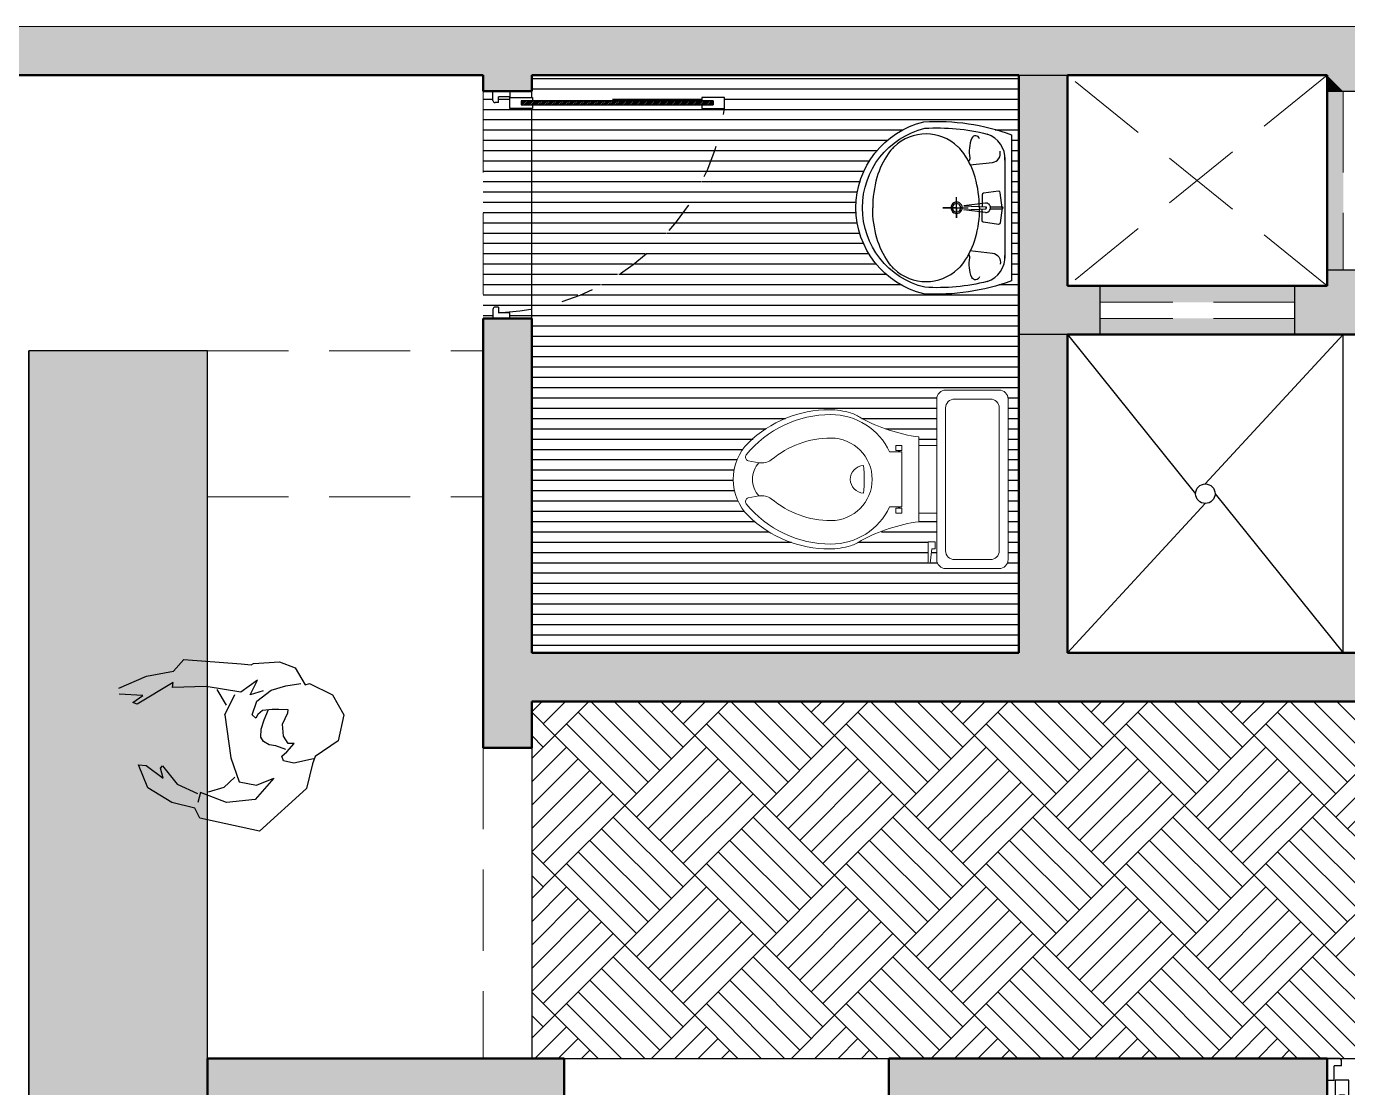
# Model space of a CAD drawing. Header units: millimetres. Extents: x 2999.9 to 3041.9, y 869.6 to 906.3.
# Drawn here: x 3006.212 to 3010.283, y 898.768 to 902.038 of the extents above; entities that cross this region are included whole.
import ezdxf

# ---------------------------------------------------------------- set-up
doc = ezdxf.new("R2010")
doc.units = ezdxf.units.MM
doc.linetypes.add('DASHED2', pattern=[9.525, 6.35, -3.175])
doc.linetypes.add('HIDDEN', pattern=[0.375, 0.25, -0.125])
for name, color, linetype in [('1 proyeccion', 253, 'DASHED2'), ('1 puerta 0009', 242, 'Continuous'), ('1 puerta 002', 7, 'Continuous'), ('DIEN HOA', 111, 'Continuous'), ('THIET-BI', 21, 'Continuous')]:
    doc.layers.add(name, color=color, linetype=linetype)
doc.layers.add('mori', color=166, linetype='Continuous', lineweight=30)
doc.layers.add('MUEBLES FIJOS', color=134, linetype='Continuous', lineweight=9)

msp = doc.modelspace()

# ---------------------------------------------------------------- hatches: boundary and pattern name
h = msp.add_hatch(color=256)
h.dxf.hatch_style = 1
h.set_gradient(color1=(127, 63, 0), color2=(143, 71, 0), one_color=1, tint=0.28, name='CYLINDER')
h.paths.add_polyline_path([(3006.7692, 901.0382), (3006.2192, 901.0382), (3006.2192, 898.4375), (3006.7692, 898.4375)])
at = {"layer": '1 puerta 0009'}
h = msp.add_hatch(dxfattribs=at)
h.set_pattern_fill('_USER', color=256, scale=0.003811, angle=45, style=0, pattern_type=0)
h.set_pattern_definition([(45, (0, 0), (-0.0026948625105, 0.0026948625105), [])])
h.paths.add_polyline_path([(3007.7715, 901.7962), (3007.7365, 901.7962), (3007.7365, 901.8084), (3008.328, 901.8084), (3008.328, 901.7962), (3008.293, 901.7962)])

# ---------------------------------------------------------------- linework, layer by layer
at = {"color": 252, "linetype": 'Continuous'}
for p, q in [((3007.7688, 901.8778), (3009.2692, 901.8778)), ((3007.7688, 901.846), (3009.2692, 901.846)), ((3007.6188, 901.8143), (3007.649, 901.8143)), ((3007.6188, 901.7825), (3008.3623, 901.7825)), ((3007.6665, 901.8143), (3007.7015, 901.8143)), ((3008.0172, 901.8143), (3008.293, 901.8143)), ((3008.3623, 901.7825), (3009.2692, 901.7825)), ((3008.363, 901.8143), (3009.2692, 901.8143)), ((3007.6188, 901.7508), (3008.3547, 901.7508)), ((3008.355, 901.7508), (3009.2692, 901.7508)), ((3007.6188, 901.719), (3008.3471, 901.719)), ((3008.3478, 901.719), (3008.9131, 901.719)), ((3009.1967, 901.719), (3009.2692, 901.719)), ((3007.6188, 901.6873), (3008.3396, 901.6873)), ((3008.3405, 901.6873), (3008.8661, 901.6873)), ((3009.2469, 901.6873), (3009.2692, 901.6873)), ((3007.6188, 901.6555), (3008.332, 901.6555)), ((3007.6188, 901.6238), (3008.3187, 901.6238)), ((3008.319, 901.6238), (3008.8095, 901.6238)), ((3008.3321, 901.6555), (3008.8338, 901.6555)), ((3009.2469, 901.6555), (3009.2692, 901.6555)), ((3009.2469, 901.6238), (3009.2692, 901.6238)), ((3007.6188, 901.592), (3008.3045, 901.592)), ((3008.3053, 901.592), (3008.7931, 901.592)), ((3009.2469, 901.592), (3009.2692, 901.592)), ((3007.6188, 901.5603), (3008.2901, 901.5603)), ((3008.2919, 901.5603), (3008.7813, 901.5603)), ((3009.2469, 901.5603), (3009.2692, 901.5603)), ((3007.6188, 901.5285), (3008.2749, 901.5285)), ((3007.6188, 901.4968), (3008.2544, 901.4968)), ((3008.255, 901.4968), (3008.7693, 901.4968)), ((3008.2757, 901.5285), (3008.7724, 901.5285)), ((3009.2469, 901.5285), (3009.2692, 901.5285)), ((3009.2469, 901.4968), (3009.2692, 901.4968)), ((3007.6188, 901.465), (3008.2323, 901.465)), ((3008.2339, 901.465), (3008.769, 901.465)), ((3009.2469, 901.465), (3009.2692, 901.465)), ((3007.6188, 901.4333), (3008.2097, 901.4333)), ((3008.2122, 901.4333), (3008.7721, 901.4333)), ((3009.2469, 901.4333), (3009.2692, 901.4333)), ((3007.6188, 901.4015), (3008.1827, 901.4015)), ((3008.1853, 901.4015), (3008.7803, 901.4015)), ((3009.2469, 901.4015), (3009.2692, 901.4015)), ((3007.6188, 901.3698), (3008.1519, 901.3698)), ((3007.6188, 901.338), (3008.1184, 901.338)), ((3008.1214, 901.338), (3008.8078, 901.338)), ((3008.1533, 901.3698), (3008.7914, 901.3698)), ((3009.2469, 901.3698), (3009.2692, 901.3698)), ((3009.2469, 901.338), (3009.2692, 901.338)), ((3007.6188, 901.3063), (3008.0795, 901.3063)), ((3008.083, 901.3063), (3008.8311, 901.3063)), ((3009.2469, 901.3063), (3009.2692, 901.3063)), ((3007.6188, 901.2745), (3008.0331, 901.2745)), ((3008.0376, 901.2745), (3008.8622, 901.2745)), ((3009.2469, 901.2745), (3009.2692, 901.2745)), ((3007.6188, 901.2428), (3007.9803, 901.2428)), ((3007.6188, 901.211), (3007.9104, 901.211)), ((3007.9183, 901.211), (3009.2692, 901.211)), ((3007.9833, 901.2428), (3008.9073, 901.2428)), ((3009.208, 901.2428), (3009.2692, 901.2428)), ((3007.6188, 901.1793), (3007.818, 901.1793)), ((3007.8182, 901.1793), (3009.2692, 901.1793)), ((3007.6188, 901.1475), (3007.649, 901.1475)), ((3007.7015, 901.1475), (3009.2692, 901.1475)), ((3007.7688, 901.1158), (3009.2692, 901.1158)), ((3007.7688, 901.084), (3009.2692, 901.084)), ((3007.7688, 901.0523), (3009.2692, 901.0523)), ((3007.7688, 901.0205), (3009.2692, 901.0205)), ((3007.7688, 900.9888), (3009.2692, 900.9888)), ((3007.7688, 900.957), (3009.2692, 900.957)), ((3007.7688, 900.9253), (3009.2692, 900.9253)), ((3007.7688, 900.8935), (3009.0169, 900.8935)), ((3009.2363, 900.8935), (3009.2692, 900.8935)), ((3007.7688, 900.8618), (3009.0166, 900.8618)), ((3009.2366, 900.8618), (3009.2692, 900.8618)), ((3007.7688, 900.83), (3008.5508, 900.83)), ((3008.7859, 900.83), (3009.0166, 900.83)), ((3009.2366, 900.83), (3009.2692, 900.83)), ((3007.7688, 900.7983), (3008.4902, 900.7983)), ((3007.7688, 900.7665), (3008.4505, 900.7665)), ((3008.8599, 900.7983), (3009.0166, 900.7983)), ((3008.9616, 900.7665), (3009.0166, 900.7665)), ((3009.2366, 900.7983), (3009.2692, 900.7983)), ((3009.2366, 900.7665), (3009.2692, 900.7665)), ((3007.7688, 900.7348), (3008.4192, 900.7348)), ((3009.2366, 900.7348), (3009.2692, 900.7348)), ((3007.7688, 900.703), (3008.4021, 900.703)), ((3009.2366, 900.703), (3009.2692, 900.703)), ((3007.7688, 900.6713), (3008.3925, 900.6713)), ((3009.2366, 900.6713), (3009.2692, 900.6713)), ((3007.7688, 900.6395), (3008.3898, 900.6395)), ((3007.7688, 900.6078), (3008.3938, 900.6078)), ((3009.2366, 900.6395), (3009.2692, 900.6395)), ((3009.2366, 900.6078), (3009.2692, 900.6078)), ((3007.7688, 900.576), (3008.4044, 900.576)), ((3009.2366, 900.576), (3009.2692, 900.576)), ((3007.7688, 900.5443), (3008.4237, 900.5443)), ((3009.2366, 900.5443), (3009.2692, 900.5443)), ((3007.7688, 900.5125), (3008.4575, 900.5125)), ((3007.7688, 900.4808), (3008.5008, 900.4808)), ((3008.8468, 900.4808), (3009.0166, 900.4808)), ((3008.9616, 900.5125), (3009.0166, 900.5125)), ((3009.2366, 900.5125), (3009.2692, 900.5125)), ((3009.2366, 900.4808), (3009.2692, 900.4808)), ((3007.7688, 900.449), (3008.569, 900.449)), ((3008.7759, 900.449), (3008.9903, 900.449)), ((3009.2366, 900.449), (3009.2692, 900.449)), ((3007.7688, 900.4173), (3008.9903, 900.4173)), ((3009.0001, 900.4173), (3009.0166, 900.4173)), ((3009.2366, 900.4173), (3009.2692, 900.4173)), ((3007.7688, 900.3855), (3008.9903, 900.3855)), ((3008.9965, 900.3855), (3009.0182, 900.3855)), ((3009.2349, 900.3855), (3009.2692, 900.3855)), ((3007.7688, 900.3538), (3009.2692, 900.3538)), ((3007.7688, 900.322), (3009.2692, 900.322)), ((3007.7688, 900.2903), (3009.2692, 900.2903)), ((3007.7688, 900.2585), (3009.2692, 900.2585)), ((3007.7688, 900.2268), (3009.2692, 900.2268)), ((3007.7688, 900.195), (3009.2692, 900.195)), ((3007.7688, 900.1633), (3009.2692, 900.1633)), ((3007.7688, 900.1315), (3009.2692, 900.1315))]:
    msp.add_line(p, q, dxfattribs=at)
at = {"color": 0, "linetype": 'Continuous'}
for p, q in [((3007.7694, 901.8189), (3007.7694, 901.8882)), ((3007.7694, 901.167), (3007.7694, 901.7857)), ((3007.7694, 900.1078), (3007.7694, 901.167))]:
    msp.add_line(p, q, dxfattribs=at)
for p, q in [((3009.2692, 901.8882), (3009.4192, 901.8882)), ((3010.2192, 901.8382), (3010.3692, 901.8382)), ((3010.2192, 901.2882), (3010.3692, 901.2882)), ((3009.5192, 901.2382), (3009.5192, 901.0882)), ((3010.1192, 901.2382), (3010.1192, 901.0882)), ((3009.4192, 901.0882), (3009.2692, 901.0882)), ((3009.4192, 901.0882), (3009.8142, 900.598)), ((3010.2692, 901.0882), (3009.8442, 900.628)), ((3010.2692, 900.1078), (3010.2692, 901.0882)), ((3006.2192, 898.4375), (3006.2192, 901.0382)), ((3006.7692, 901.0382), (3006.2192, 901.0382)), ((3006.7692, 901.0382), (3006.2192, 901.0382)), ((3006.2192, 901.0382), (3006.2192, 898.4375)), ((3006.7692, 898.8578), (3006.7692, 901.0382)), ((3006.7692, 898.4375), (3006.7692, 901.0382)), ((3009.8442, 900.568), (3009.4192, 900.1078)), ((3009.8742, 900.598), (3010.2692, 900.1078)), ((3011.9797, 899.9579), (3007.7688, 899.9579)), ((3007.7688, 899.9579), (3007.7688, 898.8578)), ((3007.7688, 899.8146), (3007.7688, 898.8578)), ((3007.7688, 898.8578), (3011.9797, 898.8578)), ((3007.8688, 898.8578), (3008.8688, 898.8578))]:
    msp.add_line(p, q)
at = {"color": 253, "linetype": 'HIDDEN', "lineweight": 0}
for p, q in [((3010.2192, 901.8882), (3009.4192, 901.2382)), ((3010.2192, 901.2382), (3009.4192, 901.8882)), ((3007.6188, 901.8382), (3007.6188, 901.1382)), ((3006.7692, 901.0382), (3007.6188, 901.0382)), ((3006.7692, 900.5882), (3007.6188, 900.5882)), ((3007.6188, 899.8146), (3007.6188, 898.8578)), ((3010.2192, 898.8578), (3011.1192, 898.8578))]:
    msp.add_line(p, q, dxfattribs=at)
at = {"color": 1, "linetype": 'HIDDEN', "lineweight": 0}
for p, q in [((3010.2192, 901.8382), (3010.2692, 901.8382)), ((3010.2692, 901.8382), (3010.2692, 901.2882)), ((3010.2192, 901.2882), (3010.2692, 901.2882)), ((3009.5192, 901.2382), (3009.5192, 901.1882)), ((3010.1192, 901.2382), (3010.1192, 901.1882)), ((3010.1192, 901.1882), (3009.5192, 901.1882)), ((3010.1192, 901.1382), (3009.5192, 901.1382)), ((3009.5192, 901.1382), (3009.5192, 901.0882)), ((3010.1192, 901.1382), (3010.1192, 901.0882))]:
    msp.add_line(p, q, dxfattribs=at)
at = {"color": 251, "linetype": 'Continuous'}
for p, q in [((3007.7688, 899.9256), (3007.8011, 899.9579)), ((3007.804, 899.889), (3007.8729, 899.9579)), ((3007.8399, 899.8531), (3007.9448, 899.9579)), ((3008.1632, 899.7453), (3007.9506, 899.9579)), ((3008.1991, 899.7813), (3008.0225, 899.9579)), ((3008.2351, 899.8172), (3008.0943, 899.9579)), ((3008.271, 899.8531), (3008.1662, 899.9579)), ((3008.1991, 899.9249), (3008.2321, 899.9579)), ((3008.2351, 899.889), (3008.304, 899.9579)), ((3008.271, 899.8531), (3008.3758, 899.9579)), ((3008.5943, 899.7453), (3008.3817, 899.9579)), ((3008.6302, 899.7813), (3008.4535, 899.9579)), ((3008.6661, 899.8172), (3008.5254, 899.9579)), ((3008.702, 899.8531), (3008.5972, 899.9579)), ((3008.6302, 899.9249), (3008.6632, 899.9579)), ((3008.6661, 899.889), (3008.735, 899.9579)), ((3008.702, 899.8531), (3008.8069, 899.9579)), ((3009.0253, 899.7453), (3008.8127, 899.9579)), ((3009.0613, 899.7813), (3008.8846, 899.9579)), ((3009.0972, 899.8172), (3008.9564, 899.9579)), ((3009.1331, 899.8531), (3009.0283, 899.9579)), ((3009.0613, 899.9249), (3009.0942, 899.9579)), ((3009.0972, 899.889), (3009.1661, 899.9579)), ((3009.1331, 899.8531), (3009.2379, 899.9579)), ((3009.4564, 899.7453), (3009.2438, 899.9579)), ((3009.4923, 899.7813), (3009.3156, 899.9579)), ((3009.5282, 899.8172), (3009.3875, 899.9579)), ((3009.5641, 899.8531), (3009.4593, 899.9579)), ((3009.4923, 899.9249), (3009.5253, 899.9579)), ((3009.5282, 899.889), (3009.5971, 899.9579)), ((3009.5641, 899.8531), (3009.669, 899.9579)), ((3009.8874, 899.7453), (3009.6748, 899.9579)), ((3009.9234, 899.7813), (3009.7467, 899.9579)), ((3009.9593, 899.8172), (3009.8185, 899.9579)), ((3009.9952, 899.8531), (3009.8904, 899.9579)), ((3009.9234, 899.9249), (3009.9563, 899.9579)), ((3009.9593, 899.889), (3010.0282, 899.9579)), ((3009.9952, 899.8531), (3010.1, 899.9579)), ((3010.3185, 899.7453), (3010.1059, 899.9579)), ((3010.3544, 899.7813), (3010.1777, 899.9579)), ((3010.3903, 899.8172), (3010.2496, 899.9579)), ((3007.8399, 899.8531), (3007.7688, 899.9243)), ((3008.1273, 899.7094), (3007.9118, 899.9249)), ((3008.5584, 899.7094), (3008.3428, 899.9249)), ((3008.9894, 899.7094), (3008.7739, 899.9249)), ((3009.4205, 899.7094), (3009.2049, 899.9249)), ((3009.8515, 899.7094), (3009.636, 899.9249)), ((3010.2826, 899.7094), (3010.067, 899.9249)), ((3008.0914, 899.6735), (3007.8759, 899.889)), ((3008.5224, 899.6735), (3008.3069, 899.889)), ((3008.9535, 899.6735), (3008.738, 899.889)), ((3009.3845, 899.6735), (3009.169, 899.889)), ((3009.8156, 899.6735), (3009.6001, 899.889)), ((3010.2466, 899.6735), (3010.0311, 899.889)), ((3007.7688, 899.7819), (3007.8399, 899.8531)), ((3007.804, 899.8172), (3007.7688, 899.8524)), ((3008.0555, 899.6376), (3007.8399, 899.8531)), ((3008.0555, 899.6376), (3008.271, 899.8531)), ((3008.4865, 899.6376), (3008.271, 899.8531)), ((3008.4865, 899.6376), (3008.702, 899.8531)), ((3008.9176, 899.6376), (3008.702, 899.8531)), ((3008.9176, 899.6376), (3009.1331, 899.8531)), ((3009.3486, 899.6376), (3009.1331, 899.8531)), ((3009.3486, 899.6376), (3009.5641, 899.8531)), ((3009.7797, 899.6376), (3009.5641, 899.8531)), ((3009.7797, 899.6376), (3009.9952, 899.8531)), ((3010.2107, 899.6376), (3009.9952, 899.8531)), ((3010.2107, 899.6376), (3010.4263, 899.8531)), ((3007.7688, 899.7101), (3007.8759, 899.8172)), ((3008.0914, 899.6016), (3008.3069, 899.8172)), ((3008.5224, 899.6016), (3008.738, 899.8172)), ((3008.9535, 899.6016), (3009.169, 899.8172)), ((3009.3845, 899.6016), (3009.6001, 899.8172)), ((3009.8156, 899.6016), (3010.0311, 899.8172)), ((3010.2466, 899.6016), (3010.4622, 899.8172)), ((3007.7688, 899.6382), (3007.9118, 899.7813)), ((3007.7688, 899.5664), (3007.9477, 899.7453)), ((3008.1273, 899.5657), (3008.3428, 899.7813)), ((3008.1632, 899.5298), (3008.3788, 899.7453)), ((3008.5584, 899.5657), (3008.7739, 899.7813)), ((3008.5943, 899.5298), (3008.8098, 899.7453)), ((3008.9894, 899.5657), (3009.2049, 899.7813)), ((3009.0253, 899.5298), (3009.2409, 899.7453)), ((3009.4205, 899.5657), (3009.636, 899.7813)), ((3009.4564, 899.5298), (3009.6719, 899.7453)), ((3009.8515, 899.5657), (3010.067, 899.7813)), ((3009.8874, 899.5298), (3010.103, 899.7453)), ((3010.2826, 899.5657), (3010.4981, 899.7813)), ((3007.7688, 899.4946), (3007.9836, 899.7094)), ((3008.1991, 899.4939), (3008.4147, 899.7094)), ((3008.6302, 899.4939), (3008.8457, 899.7094)), ((3009.0613, 899.4939), (3009.2768, 899.7094)), ((3009.4923, 899.4939), (3009.7078, 899.7094)), ((3009.9234, 899.4939), (3010.1389, 899.7094)), ((3007.804, 899.458), (3008.0195, 899.6735)), ((3008.2351, 899.458), (3008.4506, 899.6735)), ((3008.6661, 899.458), (3008.8816, 899.6735)), ((3009.0972, 899.458), (3009.3127, 899.6735)), ((3009.5282, 899.458), (3009.7438, 899.6735)), ((3009.9593, 899.458), (3010.1748, 899.6735)), ((3007.8399, 899.422), (3008.0555, 899.6376)), ((3008.271, 899.422), (3008.0555, 899.6376)), ((3008.271, 899.422), (3008.4865, 899.6376)), ((3008.702, 899.422), (3008.4865, 899.6376)), ((3008.702, 899.422), (3008.9176, 899.6376)), ((3009.1331, 899.422), (3008.9176, 899.6376)), ((3009.1331, 899.422), (3009.3486, 899.6376)), ((3009.5641, 899.422), (3009.3486, 899.6376)), ((3009.5641, 899.422), (3009.7797, 899.6376)), ((3009.9952, 899.422), (3009.7797, 899.6376)), ((3009.9952, 899.422), (3010.2107, 899.6376)), ((3010.4263, 899.422), (3010.2107, 899.6376)), ((3008.2351, 899.3861), (3008.0195, 899.6016)), ((3008.6661, 899.3861), (3008.4506, 899.6016)), ((3009.0972, 899.3861), (3008.8816, 899.6016)), ((3009.5282, 899.3861), (3009.3127, 899.6016)), ((3009.9593, 899.3861), (3009.7438, 899.6016)), ((3010.3903, 899.3861), (3010.1748, 899.6016)), ((3008.1991, 899.3502), (3007.9836, 899.5657)), ((3008.6302, 899.3502), (3008.4147, 899.5657)), ((3009.0613, 899.3502), (3008.8457, 899.5657)), ((3009.4923, 899.3502), (3009.2768, 899.5657)), ((3009.9234, 899.3502), (3009.7078, 899.5657)), ((3010.3544, 899.3502), (3010.1389, 899.5657)), ((3008.1632, 899.3143), (3007.9477, 899.5298)), ((3008.5943, 899.3143), (3008.3788, 899.5298)), ((3009.0253, 899.3143), (3008.8098, 899.5298)), ((3009.4564, 899.3143), (3009.2409, 899.5298)), ((3009.8874, 899.3143), (3009.6719, 899.5298)), ((3010.3185, 899.3143), (3010.103, 899.5298)), ((3007.8399, 899.422), (3007.7688, 899.4932)), ((3008.1273, 899.2784), (3007.9118, 899.4939)), ((3008.5584, 899.2784), (3008.3428, 899.4939)), ((3008.9894, 899.2784), (3008.7739, 899.4939)), ((3009.4205, 899.2784), (3009.2049, 899.4939)), ((3009.8515, 899.2784), (3009.636, 899.4939)), ((3010.2826, 899.2784), (3010.067, 899.4939)), ((3007.7688, 899.3509), (3007.8399, 899.422)), ((3007.804, 899.3861), (3007.7688, 899.4214)), ((3008.0555, 899.2065), (3007.8399, 899.422)), ((3008.0914, 899.2424), (3007.8759, 899.458)), ((3008.0555, 899.2065), (3008.271, 899.422)), ((3008.4865, 899.2065), (3008.271, 899.422)), ((3008.5224, 899.2424), (3008.3069, 899.458)), ((3008.4865, 899.2065), (3008.702, 899.422)), ((3008.9176, 899.2065), (3008.702, 899.422)), ((3008.9535, 899.2424), (3008.738, 899.458)), ((3008.9176, 899.2065), (3009.1331, 899.422)), ((3009.3486, 899.2065), (3009.1331, 899.422)), ((3009.3845, 899.2424), (3009.169, 899.458)), ((3009.3486, 899.2065), (3009.5641, 899.422)), ((3009.7797, 899.2065), (3009.5641, 899.422)), ((3009.8156, 899.2424), (3009.6001, 899.458)), ((3009.7797, 899.2065), (3009.9952, 899.422)), ((3010.2107, 899.2065), (3009.9952, 899.422)), ((3010.2466, 899.2424), (3010.0311, 899.458)), ((3010.2107, 899.2065), (3010.4263, 899.422)), ((3007.7688, 899.279), (3007.8759, 899.3861)), ((3008.0914, 899.1706), (3008.3069, 899.3861)), ((3008.5224, 899.1706), (3008.738, 899.3861)), ((3008.9535, 899.1706), (3009.169, 899.3861)), ((3009.3845, 899.1706), (3009.6001, 899.3861)), ((3009.8156, 899.1706), (3010.0311, 899.3861)), ((3010.2466, 899.1706), (3010.4622, 899.3861)), ((3007.7688, 899.2072), (3007.9118, 899.3502)), ((3008.1273, 899.1347), (3008.3428, 899.3502)), ((3008.5584, 899.1347), (3008.7739, 899.3502)), ((3008.9894, 899.1347), (3009.2049, 899.3502)), ((3009.4205, 899.1347), (3009.636, 899.3502)), ((3009.8515, 899.1347), (3010.067, 899.3502)), ((3007.7688, 899.1353), (3007.9477, 899.3143)), ((3008.1632, 899.0988), (3008.3788, 899.3143)), ((3008.5943, 899.0988), (3008.8098, 899.3143)), ((3009.0253, 899.0988), (3009.2409, 899.3143)), ((3009.4564, 899.0988), (3009.6719, 899.3143)), ((3009.8874, 899.0988), (3010.103, 899.3143)), ((3007.7688, 899.0635), (3007.9836, 899.2784)), ((3008.1991, 899.0628), (3008.4147, 899.2784)), ((3008.6302, 899.0628), (3008.8457, 899.2784)), ((3009.0613, 899.0628), (3009.2768, 899.2784)), ((3009.4923, 899.0628), (3009.7078, 899.2784)), ((3009.9234, 899.0628), (3010.1389, 899.2784)), ((3007.804, 899.0269), (3008.0195, 899.2424)), ((3008.2351, 899.0269), (3008.4506, 899.2424)), ((3008.6661, 899.0269), (3008.8816, 899.2424)), ((3009.0972, 899.0269), (3009.3127, 899.2424)), ((3009.5282, 899.0269), (3009.7438, 899.2424)), ((3009.9593, 899.0269), (3010.1748, 899.2424)), ((3007.8399, 898.991), (3008.0555, 899.2065)), ((3008.271, 898.991), (3008.0555, 899.2065)), ((3008.271, 898.991), (3008.4865, 899.2065)), ((3008.702, 898.991), (3008.4865, 899.2065)), ((3008.702, 898.991), (3008.9176, 899.2065)), ((3009.1331, 898.991), (3008.9176, 899.2065)), ((3009.1331, 898.991), (3009.3486, 899.2065)), ((3009.5641, 898.991), (3009.3486, 899.2065)), ((3009.5641, 898.991), (3009.7797, 899.2065)), ((3009.9952, 898.991), (3009.7797, 899.2065)), ((3009.9952, 898.991), (3010.2107, 899.2065)), ((3010.4263, 898.991), (3010.2107, 899.2065)), ((3008.1991, 898.9191), (3007.9836, 899.1347)), ((3008.2351, 898.9551), (3008.0195, 899.1706)), ((3008.6302, 898.9191), (3008.4147, 899.1347)), ((3008.6661, 898.9551), (3008.4506, 899.1706)), ((3009.0613, 898.9191), (3008.8457, 899.1347)), ((3009.0972, 898.9551), (3008.8816, 899.1706)), ((3009.4923, 898.9191), (3009.2768, 899.1347)), ((3009.5282, 898.9551), (3009.3127, 899.1706)), ((3009.9234, 898.9191), (3009.7078, 899.1347)), ((3009.9593, 898.9551), (3009.7438, 899.1706)), ((3010.3544, 898.9191), (3010.1389, 899.1347)), ((3010.3903, 898.9551), (3010.1748, 899.1706)), ((3008.1632, 898.8832), (3007.9477, 899.0988)), ((3008.5943, 898.8832), (3008.3788, 899.0988)), ((3009.0253, 898.8832), (3008.8098, 899.0988)), ((3009.4564, 898.8832), (3009.2409, 899.0988)), ((3009.8874, 898.8832), (3009.6719, 899.0988)), ((3010.3185, 898.8832), (3010.103, 899.0988)), ((3007.8399, 898.991), (3007.7688, 899.0622)), ((3008.1168, 898.8578), (3007.9118, 899.0628)), ((3008.5478, 898.8578), (3008.3428, 899.0628)), ((3008.9789, 898.8578), (3008.7739, 899.0628)), ((3009.4099, 898.8578), (3009.2049, 899.0628)), ((3009.841, 898.8578), (3009.636, 899.0628)), ((3010.272, 898.8578), (3010.067, 899.0628)), ((3008.0449, 898.8578), (3007.8759, 899.0269)), ((3008.476, 898.8578), (3008.3069, 899.0269)), ((3008.907, 898.8578), (3008.738, 899.0269)), ((3009.3381, 898.8578), (3009.169, 899.0269)), ((3009.7692, 898.8578), (3009.6001, 899.0269)), ((3010.2002, 898.8578), (3010.0311, 899.0269)), ((3007.7688, 898.9198), (3007.8399, 898.991)), ((3007.804, 898.9551), (3007.7688, 898.9903)), ((3007.9731, 898.8578), (3007.8399, 898.991)), ((3008.1378, 898.8578), (3008.271, 898.991)), ((3008.4042, 898.8578), (3008.271, 898.991)), ((3008.5689, 898.8578), (3008.702, 898.991)), ((3008.8352, 898.8578), (3008.702, 898.991)), ((3008.9999, 898.8578), (3009.1331, 898.991)), ((3009.2663, 898.8578), (3009.1331, 898.991)), ((3009.431, 898.8578), (3009.5641, 898.991)), ((3009.6973, 898.8578), (3009.5641, 898.991)), ((3009.862, 898.8578), (3009.9952, 898.991)), ((3010.1284, 898.8578), (3009.9952, 898.991)), ((3007.7786, 898.8578), (3007.8759, 898.9551)), ((3008.2097, 898.8578), (3008.3069, 898.9551)), ((3008.6407, 898.8578), (3008.738, 898.9551)), ((3009.0718, 898.8578), (3009.169, 898.9551)), ((3009.5028, 898.8578), (3009.6001, 898.9551)), ((3009.9339, 898.8578), (3010.0311, 898.9551)), ((3007.8505, 898.8578), (3007.9118, 898.9191)), ((3008.2815, 898.8578), (3008.3428, 898.9191)), ((3008.7126, 898.8578), (3008.7739, 898.9191)), ((3009.1436, 898.8578), (3009.2049, 898.9191)), ((3009.5747, 898.8578), (3009.636, 898.9191)), ((3010.0057, 898.8578), (3010.067, 898.9191)), ((3007.9223, 898.8578), (3007.9477, 898.8832)), ((3008.3534, 898.8578), (3008.3788, 898.8832)), ((3008.7844, 898.8578), (3008.8098, 898.8832)), ((3009.2155, 898.8578), (3009.2409, 898.8832)), ((3009.6465, 898.8578), (3009.6719, 898.8832)), ((3010.0776, 898.8578), (3010.103, 898.8832))]:
    msp.add_line(p, q, dxfattribs=at)
msp.add_circle((3009.8442, 900.598), 0.03)
at = {"linetype": 'Continuous'}
for points in [[(3003.8192, 901.8882), (3003.8192, 902.0382), (3007.6188, 901.8882)], [(3007.6188, 901.8882), (3003.8192, 902.0382), (3007.6188, 902.0382)], [(3007.6188, 901.8882), (3007.6188, 902.0382), (3007.7688, 901.8382)], [(3007.7688, 901.8882), (3007.6188, 902.0382), (3007.7688, 902.0382)], [(3007.7688, 901.8382), (3007.6188, 902.0382), (3007.7688, 901.8882)], [(3007.7688, 901.8882), (3007.7688, 902.0382), (3009.2692, 901.8882)], [(3009.2692, 901.8882), (3007.7688, 902.0382), (3009.2692, 902.0382)], [(3009.2692, 901.8882), (3009.2692, 902.0382), (3009.4192, 901.8882)], [(3009.4192, 901.8882), (3009.2692, 902.0382), (3009.4192, 902.0382)], [(3009.4192, 901.8882), (3009.4192, 902.0382), (3010.2192, 901.8882)], [(3010.2192, 901.8882), (3009.4192, 902.0382), (3010.2192, 902.0382)], [(3010.2192, 901.8882), (3010.2192, 902.0382), (3010.2692, 901.8382)], [(3010.2692, 901.8382), (3010.2192, 902.0382), (3010.2692, 902.0382)], [(3010.2692, 901.8382), (3010.2692, 902.0382), (3010.3192, 901.8382)], [(3010.3192, 901.8382), (3010.2692, 902.0382), (3010.3192, 902.0382)], [(3007.6188, 901.8382), (3007.6188, 901.8882), (3007.7688, 901.8382)], [(3009.2692, 901.0882), (3009.2692, 901.8882), (3009.4192, 901.0882)], [(3009.4192, 901.2382), (3009.2692, 901.8882), (3009.4192, 901.8882)], [(3009.4192, 901.0882), (3009.2692, 901.8882), (3009.4192, 901.2382)], [(3010.2192, 901.8382), (3010.2192, 901.8882), (3010.2692, 901.8382)], [(3010.2192, 901.2882), (3010.2192, 901.8382), (3010.2692, 901.2882)], [(3010.2692, 901.2882), (3010.2192, 901.8382), (3010.2692, 901.8382)], [(3010.2192, 901.2382), (3010.2192, 901.2882), (3010.2692, 901.0882)], [(3010.2692, 901.0882), (3010.2192, 901.2882), (3010.2692, 901.2882)], [(3010.2692, 901.0882), (3010.2692, 901.2882), (3010.3192, 901.0882)], [(3010.3192, 901.0882), (3010.2692, 901.2882), (3010.3192, 901.2882)], [(3009.4192, 901.0882), (3009.4192, 901.2382), (3009.5192, 901.0882)], [(3009.5192, 901.1882), (3009.4192, 901.2382), (3009.5192, 901.2382)], [(3009.5192, 901.0882), (3009.4192, 901.2382), (3009.5192, 901.1382)], [(3009.5192, 901.1382), (3009.4192, 901.2382), (3009.5192, 901.1882)], [(3009.5192, 901.1882), (3009.5192, 901.2382), (3010.1192, 901.1882)], [(3010.1192, 901.1882), (3009.5192, 901.2382), (3010.1192, 901.2382)], [(3010.1192, 901.1882), (3010.1192, 901.2382), (3010.2192, 901.0882)], [(3010.2192, 901.0882), (3010.1192, 901.2382), (3010.2192, 901.2382)], [(3010.2192, 901.0882), (3010.2192, 901.2382), (3010.2692, 901.0882)], [(3010.1192, 901.1382), (3010.1192, 901.1882), (3010.2192, 901.0882)], [(3007.6188, 899.8146), (3007.6188, 901.1382), (3007.7688, 899.8146)], [(3007.7688, 900.1078), (3007.6188, 901.1382), (3007.7688, 901.1382)], [(3007.7688, 899.8146), (3007.6188, 901.1382), (3007.7688, 899.9578)], [(3007.7688, 899.9578), (3007.6188, 901.1382), (3007.7688, 900.1078)], [(3009.5192, 901.0882), (3009.5192, 901.1382), (3010.1192, 901.0882)], [(3010.1192, 901.0882), (3009.5192, 901.1382), (3010.1192, 901.1382)], [(3010.1192, 901.0882), (3010.1192, 901.1382), (3010.2192, 901.0882)], [(3009.2692, 900.1078), (3009.2692, 901.0882), (3009.4192, 899.9581)], [(3009.4192, 900.1078), (3009.2692, 901.0882), (3009.4192, 901.0882)], [(3009.4192, 899.9581), (3009.2692, 901.0882), (3009.4192, 900.1078)], [(3007.7688, 899.9578), (3007.7688, 900.1078), (3009.2692, 899.958)], [(3009.2692, 899.958), (3007.7688, 900.1078), (3009.2692, 900.1078)], [(3009.2692, 899.958), (3009.2692, 900.1078), (3009.4192, 899.9581)], [(3009.4192, 899.9581), (3009.4192, 900.1078), (3011.2297, 899.9583)], [(3011.2297, 899.9583), (3009.4192, 900.1078), (3011.2297, 900.1078)], [(3006.7692, 897.9875), (3006.7692, 898.8578), (3006.9192, 897.3375)], [(3006.9192, 898.7078), (3006.7692, 898.8578), (3006.9192, 898.8578)], [(3006.9192, 897.3375), (3006.7692, 898.8578), (3006.9192, 898.7078)], [(3006.9192, 898.7078), (3006.9192, 898.8578), (3007.8688, 898.7078)], [(3007.8688, 898.7078), (3006.9192, 898.8578), (3007.8688, 898.8578)], [(3008.8688, 898.7078), (3008.8688, 898.8578), (3009.9692, 898.7078)], [(3009.9692, 898.7078), (3008.8688, 898.8578), (3009.9692, 898.8578)], [(3009.9692, 898.7078), (3009.9692, 898.8578), (3010.1192, 897.273)], [(3010.1192, 898.7078), (3009.9692, 898.8578), (3010.1192, 898.8578)], [(3010.1192, 897.273), (3009.9692, 898.8578), (3010.1192, 898.7078)], [(3010.1192, 898.7078), (3010.1192, 898.8578), (3010.2192, 898.7078)], [(3010.2192, 898.7078), (3010.1192, 898.8578), (3010.2192, 898.8578)]]:
    msp.add_solid(points, dxfattribs=at)
at = {"layer": '1 proyeccion', "ltscale": 0.005}
msp.add_arc((3007.639, 901.8862), 0.731, 272.1608, 352.0993, dxfattribs=at)
at = {"layer": '1 puerta 002'}
for p, q in [((3007.649, 901.8382), (3007.7015, 901.8382)), ((3007.649, 901.8102), (3007.649, 901.8382)), ((3007.7015, 901.8382), (3007.7015, 901.8207)), ((3007.6665, 901.8032), (3007.656, 901.8032)), ((3007.7015, 901.8207), (3007.6665, 901.8207)), ((3007.6665, 901.8032), (3007.6665, 901.8207)), ((3008.293, 901.7962), (3008.328, 901.7962)), ((3008.328, 901.8084), (3008.328, 901.7962)), ((3007.6665, 901.1732), (3007.656, 901.1732)), ((3007.6665, 901.1732), (3007.6665, 901.1557)), ((3007.649, 901.1662), (3007.649, 901.1382)), ((3007.649, 901.1382), (3007.7015, 901.1382)), ((3007.7015, 901.1557), (3007.6665, 901.1557)), ((3007.7015, 901.1382), (3007.7015, 901.1557)), ((3010.2192, 898.8578), (3010.2192, 898.7903)), ((3010.2552, 898.8578), (3010.2192, 898.8578)), ((3010.2417, 898.7903), (3010.2417, 898.8353)), ((3010.2642, 898.8353), (3010.2417, 898.8353)), ((3010.2642, 898.8353), (3010.2642, 898.8488)), ((3010.2192, 898.7903), (3010.2417, 898.7903))]:
    msp.add_line(p, q, dxfattribs=at)
for points in [[(3007.7365, 901.8084), (3007.7365, 901.7962), (3007.7715, 901.7962), (3007.7715, 901.7857), (3007.7015, 901.7857), (3007.7015, 901.8189), (3007.7715, 901.8189), (3007.7715, 901.8084), (3008.293, 901.8084), (3008.328, 901.8084)], [(3010.2575, 898.7453), (3010.2732, 898.7453), (3010.2732, 898.7003), (3010.2867, 898.7003), (3010.2867, 898.7903), (3010.244, 898.7903), (3010.244, 898.7003), (3010.2575, 898.7003), (3010.2575, 898.0298), (3010.2575, 897.9848)]]:
    msp.add_lwpolyline(points, close=True, dxfattribs=at)
msp.add_lwpolyline([(3007.7715, 901.7962), (3008.293, 901.7962), (3008.293, 901.7857), (3008.363, 901.7857), (3008.363, 901.8189), (3008.293, 901.8189), (3008.293, 901.8084)], dxfattribs=at)
for centre, radius, start, end in [((3007.656, 901.8102), 0.007, 180, 270), ((3007.656, 901.1662), 0.007, 90, 180), ((3010.2552, 898.8488), 0.009, 0, 90)]:
    msp.add_arc(centre, radius, start, end, dxfattribs=at)
at = {"layer": 'DIEN HOA', "color": 6, "linetype": 'Continuous'}
for p, q in [((3006.6652, 900.0507), (3006.6972, 900.0872)), ((3006.6972, 900.0872), (3006.8733, 900.0736)), ((3006.8733, 900.0736), (3006.904, 900.071)), ((3006.904, 900.071), (3006.9118, 900.0752)), ((3006.9118, 900.0752), (3006.9912, 900.0796)), ((3006.9912, 900.0796), (3007.0398, 900.0619)), ((3006.4964, 899.9991), (3006.5816, 900.0359)), ((3006.5816, 900.0359), (3006.6652, 900.0507)), ((3007.0398, 900.0619), (3007.0707, 900.0089)), ((3006.6642, 900.0162), (3006.5528, 899.9496)), ((3006.6621, 900.0005), (3006.6642, 900.0162)), ((3006.7651, 900.004), (3006.6621, 900.0005)), ((3006.8727, 899.986), (3006.7651, 900.004)), ((3006.8279, 899.9468), (3006.7999, 899.9948)), ((3006.9235, 900.0237), (3006.8727, 899.986)), ((3006.9013, 899.9784), (3006.9235, 900.0237)), ((3006.9412, 899.9904), (3006.9013, 899.9784)), ((3006.9214, 899.959), (3006.9654, 899.9924)), ((3006.9654, 899.9924), (3007.011, 900.0061)), ((3007.011, 900.0061), (3007.0573, 900.0128)), ((3007.0707, 900.0089), (3007.0839, 900.0133)), ((3007.0839, 900.0133), (3007.1546, 899.978)), ((3006.5699, 899.9757), (3006.4976, 899.9804)), ((3006.5399, 899.955), (3006.5699, 899.9757)), ((3006.5528, 899.9496), (3006.5399, 899.955)), ((3006.8235, 899.9161), (3006.8539, 899.9788)), ((3006.9077, 899.9164), (3006.9214, 899.959)), ((3007.1546, 899.978), (3007.1899, 899.9161)), ((3006.8235, 899.9161), (3006.8412, 899.7836)), ((3006.9183, 899.9058), (3006.9077, 899.9164)), ((3006.9244, 899.918), (3006.9183, 899.9058)), ((3006.9396, 899.9301), (3006.9244, 899.918)), ((3006.9685, 899.9332), (3006.9396, 899.9301)), ((3006.9442, 899.9013), (3006.9578, 899.9332)), ((3006.9897, 899.9332), (3006.9685, 899.9332)), ((3007.0186, 899.9316), (3006.9897, 899.9332)), ((3007.0004, 899.8876), (3007.0171, 899.9225)), ((3007.0171, 899.9225), (3007.0186, 899.9316)), ((3007.1899, 899.9161), (3007.1722, 899.8366)), ((3006.9335, 899.8481), (3006.9351, 899.8724)), ((3006.9351, 899.8724), (3006.9442, 899.9013)), ((3007.0034, 899.8511), (3007.0004, 899.8876)), ((3006.9427, 899.8344), (3006.9335, 899.8481)), ((3006.9594, 899.8238), (3006.9427, 899.8344)), ((3007.0186, 899.8284), (3007.0034, 899.8511)), ((3007.014, 899.8025), (3007.0368, 899.8284)), ((3007.0368, 899.8284), (3007.0186, 899.8284)), ((3007.1722, 899.8366), (3007.1016, 899.788)), ((3006.9806, 899.8208), (3006.9594, 899.8238)), ((3007.011, 899.8101), (3006.9806, 899.8208)), ((3006.9989, 899.7889), (3007.014, 899.8025)), ((3007.0034, 899.7752), (3006.9989, 899.7889)), ((3007.1016, 899.788), (3007.0928, 899.766)), ((3006.5568, 899.763), (3006.5811, 899.76)), ((3006.5857, 899.6917), (3006.5568, 899.763)), ((3006.5811, 899.76), (3006.633, 899.7218)), ((3006.6252, 899.7526), (3006.6311, 899.7592)), ((3006.633, 899.7218), (3006.6252, 899.7526)), ((3006.6311, 899.7592), (3006.6764, 899.7034)), ((3006.8412, 899.7836), (3006.8676, 899.7103)), ((3007.0353, 899.7676), (3007.0034, 899.7752)), ((3007.0961, 899.7813), (3007.0353, 899.7676)), ((3007.0928, 899.766), (3007.075, 899.6896)), ((3006.8537, 899.7246), (3006.8204, 899.6929)), ((3006.8676, 899.7103), (3006.9206, 899.6997)), ((3006.9736, 899.7218), (3006.9162, 899.6555)), ((3006.9206, 899.6997), (3006.9736, 899.7218)), ((3006.6601, 899.6461), (3006.5857, 899.6917)), ((3006.6764, 899.7034), (3006.7386, 899.6741)), ((3006.7485, 899.6776), (3006.7396, 899.6467)), ((3006.8279, 899.6467), (3006.7485, 899.6776)), ((3006.8204, 899.6929), (3006.7712, 899.6786)), ((3007.075, 899.6896), (3006.9294, 899.5583)), ((3006.7308, 899.629), (3006.6601, 899.6461)), ((3006.7463, 899.5983), (3006.7308, 899.629)), ((3006.9162, 899.6555), (3006.8279, 899.6467)), ((3006.9294, 899.5583), (3006.7463, 899.5983))]:
    msp.add_line(p, q, dxfattribs=at)
at = {"layer": 'mori', "color": 152, "lineweight": 20}
msp.add_line((3003.8192, 902.0382), (3038.7192, 902.0382), dxfattribs=at)
at = {"layer": 'mori', "color": 152, "lineweight": 50}
for p, q in [((3003.8192, 901.8882), (3007.6188, 901.8882)), ((3007.6188, 901.8882), (3003.9692, 901.8882)), ((3007.6188, 901.8882), (3007.6188, 901.8382)), ((3009.2692, 901.8882), (3007.7688, 901.8882)), ((3007.7688, 901.8882), (3007.7688, 901.8382)), ((3009.2692, 900.1078), (3009.2692, 901.8882)), ((3010.2192, 901.8882), (3009.4192, 901.8882)), ((3009.4192, 901.2382), (3009.4192, 901.8882)), ((3010.2192, 901.8882), (3010.2192, 901.2382)), ((3007.7688, 901.8382), (3007.6188, 901.8382)), ((3010.2192, 901.2382), (3009.4192, 901.2382)), ((3007.6188, 901.1382), (3007.6188, 899.8146)), ((3007.6188, 901.1382), (3007.7688, 901.1382)), ((3007.7688, 901.1382), (3007.7688, 900.1078)), ((3010.3692, 901.0882), (3009.4192, 901.0882)), ((3009.4192, 901.0882), (3009.4192, 900.1078)), ((3007.7688, 900.1078), (3009.2692, 900.1078)), ((3009.4192, 900.1078), (3011.2297, 900.1078)), ((3007.7688, 899.9578), (3011.2297, 899.9583)), ((3007.7688, 899.8146), (3007.7688, 899.9578)), ((3007.7688, 899.8146), (3007.6188, 899.8146)), ((3006.7692, 898.8578), (3007.8688, 898.8578)), ((3006.7692, 898.8578), (3006.7692, 897.9875)), ((3007.8688, 898.7078), (3007.8688, 898.8578)), ((3008.8688, 898.8578), (3010.2192, 898.8578)), ((3008.8688, 898.8578), (3008.8688, 898.7078)), ((3010.2192, 898.7078), (3010.2192, 898.8578))]:
    msp.add_line(p, q, dxfattribs=at)
at = {"layer": 'MUEBLES FIJOS', "color": 7, "lineweight": 0}
for p, q in [((3008.8985, 900.7309), (3008.8985, 900.727)), ((3008.9016, 900.7309), (3008.9016, 900.727)), ((3008.9616, 900.7468), (3008.9616, 900.5378)), ((3008.8985, 900.5538), (3008.8985, 900.5576)), ((3008.9016, 900.5538), (3008.9016, 900.5576))]:
    msp.add_line(p, q, dxfattribs=at)
for points in [[(3009.2366, 900.3948, -0.414214), (3009.2091, 900.3673), (3009.0441, 900.3673, -0.414214), (3009.0166, 900.3948), (3009.0166, 900.8898, -0.414214), (3009.0441, 900.9173), (3009.2091, 900.9173, -0.414214), (3009.2366, 900.8898)], [(3009.1816, 900.3948, 0.414214), (3009.2091, 900.4223), (3009.2091, 900.8623, 0.414214), (3009.1816, 900.8898), (3009.0716, 900.8898, 0.414214), (3009.0441, 900.8623), (3009.0441, 900.6423), (3009.0441, 900.4223, 0.414214), (3009.0716, 900.3948)], [(3008.9092, 900.5576), (3008.8715, 900.5576, -0.290987), (3008.6907, 900.4427, -0.226314), (3008.4298, 900.5672, -0.553968), (3008.4359, 900.585), (3008.469, 900.591, -0.219171), (3008.5066, 900.5825, 0.176769), (3008.6907, 900.5153, 1), (3008.6907, 900.7694, 0.176769), (3008.5066, 900.7022, -0.219171), (3008.469, 900.6937), (3008.4359, 900.6997, -0.553968), (3008.4298, 900.7175, -0.226314), (3008.6907, 900.842, -0.290987), (3008.8715, 900.727), (3008.9092, 900.727)], [(3008.7911, 900.5994, -0.397359), (3008.7504, 900.6421, -0.400132), (3008.7911, 900.6853, -0.053149)]]:
    msp.add_lwpolyline(points, format="xyb", close=True, dxfattribs=at)
for points in [[(3009.0166, 900.7468), (3008.9616, 900.7468), (3008.9616, 900.773, -0.090297), (3008.7834, 900.8311, 0.081724), (3008.7514, 900.847, 0.073017), (3008.6867, 900.8568, 0.195353), (3008.4364, 900.7553, 0.199209), (3008.3896, 900.6423, 0.199209), (3008.4364, 900.5294, 0.195353), (3008.6867, 900.4278, 0.073017), (3008.7514, 900.4377, 0.081724), (3008.7834, 900.4536, -0.090297), (3008.9616, 900.5117), (3008.9616, 900.5378), (3009.0166, 900.5378)], [(3008.4689, 900.591, -0.188903), (3008.4487, 900.6423, -0.188903), (3008.4689, 900.6937)]]:
    msp.add_lwpolyline(points, format="xyb", dxfattribs=at)
for points in [[(3008.8908, 900.7309), (3008.8908, 900.7468), (3008.9094, 900.7468), (3008.9094, 900.7309)], [(3008.8908, 900.5538), (3008.8908, 900.5379), (3008.9094, 900.5379), (3008.9094, 900.5538)], [(3009.0123, 900.4279), (3009.0123, 900.4499), (3008.9903, 900.4499), (3008.9903, 900.3839), (3008.9963, 900.3839), (3009.0013, 900.4279)]]:
    msp.add_lwpolyline(points, close=True, dxfattribs=at)
at = {"layer": 'THIET-BI', "color": 254}
for p, q in [((3009.0778, 901.448), (3009.0778, 901.5116)), ((3009.0778, 901.479), (3009.0359, 901.479)), ((3009.0359, 901.479), (3009.1135, 901.479)), ((3009.0778, 901.479), (3009.0375, 901.479)), ((3009.0375, 901.479), (3009.1104, 901.479)), ((3009.0778, 901.479), (3009.0778, 901.448)), ((3009.1667, 901.4938), (3009.0999, 901.4857)), ((3009.0999, 901.4857), (3009.1692, 901.4826)), ((3009.0999, 901.4728), (3009.1692, 901.4759)), ((3009.1667, 901.4647), (3009.0999, 901.4728)), ((3009.1692, 901.4826), (3009.1692, 901.4781)), ((3009.1692, 901.4759), (3009.1692, 901.4804))]:
    msp.add_line(p, q, dxfattribs=at)
msp.add_lwpolyline([(3008.977, 901.7442, -0.104931), (3009.2469, 901.7042), (3009.2469, 901.2542, -0.104931), (3008.977, 901.2142, -0.789862)], format="xyb", close=True, dxfattribs=at)
for points in [[(3009.1724, 901.252, -0.07626), (3008.98, 901.2341, -0.784399), (3008.98, 901.7244, -0.098754)], [(3008.98, 901.7244, -0.07626), (3009.1724, 901.7064)], [(3009.1481, 901.6922, 0.714157), (3009.1248, 901.6937, 0.14855), (3009.1186, 901.6332, -0.307941), (3009.114, 901.6223, 0.108948)], [(3008.8845, 901.6668, 0.036954), (3008.8674, 901.6458, 0.082088), (3008.8325, 901.5726, 0.070372), (3008.8193, 901.479, 0.070372)], [(3009.1481, 901.4792, 0.000185), (3009.1481, 901.4795, 0.070372), (3009.1349, 901.5731, 0.082088), (3009.1, 901.6463, 0.036954), (3009.0829, 901.6673, 0.134876)], [(3009.1186, 901.6114), (3009.1884, 901.6192, 0.459808), (3009.2117, 901.6533, 0.64626)], [(3009.2269, 901.6343), (3009.2269, 901.3242, -0.098754)], [(3009.2185, 901.4793), (3009.2126, 901.5255, 0.368294), (3009.2072, 901.5304), (3009.1605, 901.524, 0.407548), (3009.1571, 901.5196), (3009.1571, 901.4843)], [(3008.7862, 901.4792, -0.075833), (3008.7862, 901.4792)], [(3008.7862, 901.4792, -0.070137), (3008.7862, 901.4792)], [(3008.8845, 901.2912, -0.036954), (3008.8674, 901.3122, -0.082088), (3008.8325, 901.3854, -0.070372), (3008.8193, 901.479, -0.070372)], [(3009.1481, 901.4792, -0.000185), (3009.1481, 901.479, -0.070372), (3009.1349, 901.3854, -0.082088), (3009.1, 901.3122, -0.036954), (3009.0829, 901.2912, -0.134876)], [(3009.2185, 901.4792), (3009.2126, 901.433, -0.368294), (3009.2072, 901.4281), (3009.1605, 901.4345, -0.407548), (3009.1571, 901.4389), (3009.1571, 901.4742)], [(3009.1818, 901.4824), (3009.2181, 901.4824, -0.489286), (3009.2208, 901.4789, -0.411473)], [(3009.1818, 901.4761), (3009.2181, 901.4761, 0.489286), (3009.2208, 901.4795, 0.411473)], [(3009.1481, 901.2663, -0.714157), (3009.1248, 901.2648, -0.14855), (3009.1186, 901.3253, 0.307941), (3009.114, 901.3362, -0.108948)], [(3009.1186, 901.3471), (3009.1884, 901.3393, -0.459808), (3009.2117, 901.3051, -0.64626)]]:
    msp.add_lwpolyline(points, format="xyb", dxfattribs=at)
for centre, radius, start, end in [((3008.9837, 901.5649), 0.142, 46.1902, 133.8098), ((3009.1465, 901.6302), 0.0805, 357.1146, 71.2288), ((3009.0778, 901.4795), 0.0173, 359.177, 180.823), ((3009.0778, 901.479), 0.0173, 179.177, 0.823), ((3009.0778, 901.4795), 0.0128, 358.8848, 181.1152), ((3009.0778, 901.479), 0.0128, 178.8848, 1.1152), ((3009.1679, 901.4793), 0.0145, 359.6316, 94.8469), ((3009.1679, 901.4792), 0.0145, 265.1531, 0.3684), ((3009.1465, 901.3283), 0.0805, 288.7712, 2.8854), ((3008.9837, 901.3936), 0.142, 226.1902, 313.8098)]:
    msp.add_arc(centre, radius, start, end, dxfattribs=at)

doc.saveas('drawing.dxf')
